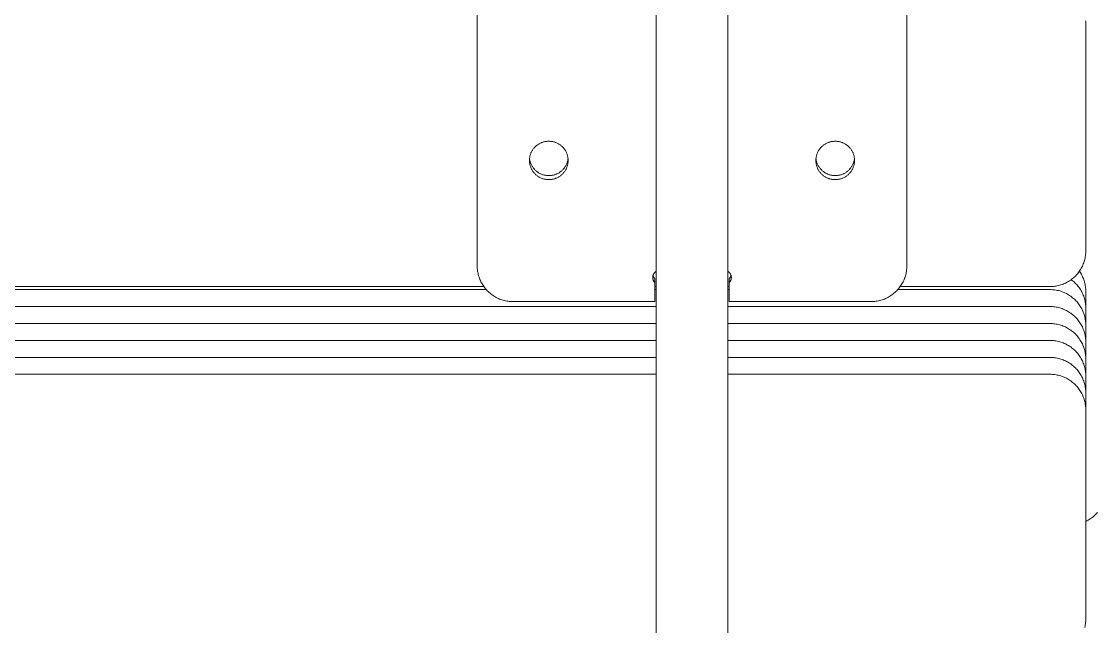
# Model space of a CAD drawing. Header units: inches. Extents: x -6 to 177, y -6 to 113.
# Drawn here: x 59.85 to 65.76, y 83.52 to 86.84 of the extents above; entities that cross this region are included whole.
import ezdxf

# ---------------------------------------------------------------- set-up
doc = ezdxf.new("R2010")
doc.units = ezdxf.units.IN
doc.layers.add('ZANO_R', color=7, linetype='Continuous', lineweight=0)

msp = doc.modelspace()

# ---------------------------------------------------------------- linework, layer by layer
at = {"layer": 'ZANO_R'}
for p, q in [((63.33547, 81.57701), (63.33547, 102.2541)), ((63.72921, 81.57701), (63.72921, 102.2541)), ((64.71356, 102.2541), (64.71356, 85.4987)), ((62.35113, 85.52055), (62.35113, 93.73111)), ((65.69687, 86.84785), (65.69744, 86.84115)), ((65.69744, 86.84115), (65.69779, 86.83444)), ((65.69779, 86.83444), (65.6979, 86.82772)), ((65.6979, 86.67477), (65.6979, 86.82772)), ((65.6979, 85.58296), (65.6979, 86.67477)), ((62.66414, 86.1485), (62.6618, 86.14569)), ((62.66658, 86.15122), (62.66414, 86.1485)), ((62.66911, 86.15386), (62.66658, 86.15122)), ((62.67173, 86.15642), (62.66911, 86.15386)), ((62.67444, 86.15887), (62.67173, 86.15642)), ((62.67723, 86.16124), (62.67444, 86.15887)), ((62.6801, 86.1635), (62.67723, 86.16124)), ((62.68305, 86.16566), (62.6801, 86.1635)), ((62.68607, 86.16772), (62.68305, 86.16566)), ((62.68916, 86.16968), (62.68607, 86.16772)), ((62.69232, 86.17152), (62.68916, 86.16968)), ((62.69554, 86.17325), (62.69232, 86.17152)), ((62.69882, 86.17488), (62.69554, 86.17325)), ((62.70215, 86.17638), (62.69882, 86.17488)), ((62.70554, 86.17777), (62.70215, 86.17638)), ((62.70897, 86.17904), (62.70554, 86.17777)), ((62.71244, 86.18019), (62.70897, 86.17904)), ((62.71595, 86.18122), (62.71244, 86.18019)), ((62.71949, 86.18213), (62.71595, 86.18122)), ((62.72306, 86.18292), (62.71949, 86.18213)), ((62.72666, 86.18358), (62.72306, 86.18292)), ((62.73028, 86.18411), (62.72666, 86.18358)), ((62.73391, 86.18452), (62.73028, 86.18411)), ((62.73756, 86.1848), (62.73391, 86.18452)), ((62.74121, 86.18495), (62.73756, 86.1848)), ((62.74487, 86.18498), (62.74121, 86.18495)), ((62.74852, 86.18495), (62.74487, 86.18498)), ((62.75218, 86.1848), (62.74852, 86.18495)), ((62.75582, 86.18452), (62.75218, 86.1848)), ((62.75946, 86.18411), (62.75582, 86.18452)), ((62.76308, 86.18358), (62.75946, 86.18411)), ((62.76667, 86.18292), (62.76308, 86.18358)), ((62.77024, 86.18213), (62.76667, 86.18292)), ((62.77379, 86.18122), (62.77024, 86.18213)), ((62.7773, 86.18019), (62.77379, 86.18122)), ((62.78077, 86.17904), (62.7773, 86.18019)), ((62.7842, 86.17777), (62.78077, 86.17904)), ((62.78758, 86.17638), (62.7842, 86.17777)), ((62.79091, 86.17488), (62.78758, 86.17638)), ((62.79419, 86.17325), (62.79091, 86.17488)), ((62.79741, 86.17152), (62.79419, 86.17325)), ((62.80057, 86.16968), (62.79741, 86.17152)), ((62.80366, 86.16772), (62.80057, 86.16968)), ((62.80668, 86.16566), (62.80366, 86.16772)), ((62.80963, 86.1635), (62.80668, 86.16566)), ((62.8125, 86.16124), (62.80963, 86.1635)), ((62.81529, 86.15887), (62.8125, 86.16124)), ((62.818, 86.15642), (62.81529, 86.15887)), ((62.82062, 86.15386), (62.818, 86.15642)), ((62.82315, 86.15122), (62.82062, 86.15386)), ((62.82559, 86.1485), (62.82315, 86.15122)), ((62.82793, 86.14569), (62.82559, 86.1485)), ((64.2391, 86.1485), (64.23675, 86.14569)), ((64.24153, 86.15122), (64.2391, 86.1485)), ((64.24406, 86.15386), (64.24153, 86.15122)), ((64.24668, 86.15642), (64.24406, 86.15386)), ((64.24939, 86.15887), (64.24668, 86.15642)), ((64.25218, 86.16124), (64.24939, 86.15887)), ((64.25506, 86.1635), (64.25218, 86.16124)), ((64.258, 86.16566), (64.25506, 86.1635)), ((64.26103, 86.16772), (64.258, 86.16566)), ((64.26412, 86.16968), (64.26103, 86.16772)), ((64.26728, 86.17152), (64.26412, 86.16968)), ((64.2705, 86.17325), (64.26728, 86.17152)), ((64.27377, 86.17488), (64.2705, 86.17325)), ((64.27711, 86.17638), (64.27377, 86.17488)), ((64.28049, 86.17777), (64.27711, 86.17638)), ((64.28392, 86.17904), (64.28049, 86.17777)), ((64.28739, 86.18019), (64.28392, 86.17904)), ((64.2909, 86.18122), (64.28739, 86.18019)), ((64.29444, 86.18213), (64.2909, 86.18122)), ((64.29801, 86.18292), (64.29444, 86.18213)), ((64.30161, 86.18358), (64.29801, 86.18292)), ((64.30523, 86.18411), (64.30161, 86.18358)), ((64.30886, 86.18452), (64.30523, 86.18411)), ((64.31251, 86.1848), (64.30886, 86.18452)), ((64.31616, 86.18495), (64.31251, 86.1848)), ((64.31982, 86.18498), (64.31616, 86.18495)), ((64.32348, 86.18495), (64.31982, 86.18498)), ((64.32713, 86.1848), (64.32348, 86.18495)), ((64.33078, 86.18452), (64.32713, 86.1848)), ((64.33441, 86.18411), (64.33078, 86.18452)), ((64.33803, 86.18358), (64.33441, 86.18411)), ((64.34163, 86.18292), (64.33803, 86.18358)), ((64.3452, 86.18213), (64.34163, 86.18292)), ((64.34874, 86.18122), (64.3452, 86.18213)), ((64.35225, 86.18019), (64.34874, 86.18122)), ((64.35572, 86.17904), (64.35225, 86.18019)), ((64.35915, 86.17777), (64.35572, 86.17904)), ((64.36253, 86.17638), (64.35915, 86.17777)), ((64.36586, 86.17488), (64.36253, 86.17638)), ((64.36914, 86.17325), (64.36586, 86.17488)), ((64.37236, 86.17152), (64.36914, 86.17325)), ((64.37552, 86.16968), (64.37236, 86.17152)), ((64.37861, 86.16772), (64.37552, 86.16968)), ((64.38163, 86.16566), (64.37861, 86.16772)), ((64.38458, 86.1635), (64.38163, 86.16566)), ((64.38746, 86.16124), (64.38458, 86.1635)), ((64.39025, 86.15887), (64.38746, 86.16124)), ((64.39295, 86.15642), (64.39025, 86.15887)), ((64.39558, 86.15386), (64.39295, 86.15642)), ((64.39811, 86.15122), (64.39558, 86.15386)), ((64.40054, 86.1485), (64.39811, 86.15122)), ((64.40288, 86.14569), (64.40054, 86.1485)), ((62.63895, 86.08883), (62.6387, 86.08518)), ((62.63933, 86.09247), (62.63895, 86.08883)), ((62.6396, 86.08696), (62.63913, 86.09063)), ((62.63984, 86.09609), (62.63933, 86.09247)), ((62.64047, 86.09969), (62.63984, 86.09609)), ((62.64123, 86.10327), (62.64047, 86.09969)), ((62.64211, 86.10682), (62.64123, 86.10327)), ((62.64311, 86.11034), (62.64211, 86.10682)), ((62.64424, 86.11382), (62.64311, 86.11034)), ((62.64548, 86.11726), (62.64424, 86.11382)), ((62.64685, 86.12065), (62.64548, 86.11726)), ((62.64833, 86.12399), (62.64685, 86.12065)), ((62.64992, 86.12728), (62.64833, 86.12399)), ((62.65163, 86.13052), (62.64992, 86.12728)), ((62.65345, 86.13369), (62.65163, 86.13052)), ((62.65538, 86.1368), (62.65345, 86.13369)), ((62.65742, 86.13983), (62.65538, 86.1368)), ((62.65956, 86.1428), (62.65742, 86.13983)), ((62.6618, 86.14569), (62.65956, 86.1428)), ((62.83017, 86.1428), (62.82793, 86.14569)), ((62.83231, 86.13983), (62.83017, 86.1428)), ((62.83435, 86.1368), (62.83231, 86.13983)), ((62.83628, 86.13369), (62.83435, 86.1368)), ((62.8381, 86.13052), (62.83628, 86.13369)), ((62.83981, 86.12728), (62.8381, 86.13052)), ((62.84141, 86.12399), (62.83981, 86.12728)), ((62.84289, 86.12065), (62.84141, 86.12399)), ((62.84425, 86.11726), (62.84289, 86.12065)), ((62.84549, 86.11382), (62.84425, 86.11726)), ((62.84662, 86.11034), (62.84549, 86.11382)), ((62.84762, 86.10682), (62.84662, 86.11034)), ((62.8485, 86.10327), (62.84762, 86.10682)), ((62.84926, 86.09969), (62.8485, 86.10327)), ((62.84989, 86.09609), (62.84926, 86.09969)), ((62.8504, 86.09247), (62.84989, 86.09609)), ((62.8506, 86.09063), (62.85013, 86.08696)), ((62.85078, 86.08883), (62.8504, 86.09247)), ((62.85103, 86.08518), (62.85078, 86.08883)), ((64.21391, 86.08883), (64.21365, 86.08518)), ((64.21429, 86.09247), (64.21391, 86.08883)), ((64.21455, 86.08696), (64.21408, 86.09063)), ((64.21479, 86.09609), (64.21429, 86.09247)), ((64.21543, 86.09969), (64.21479, 86.09609)), ((64.21618, 86.10327), (64.21543, 86.09969)), ((64.21706, 86.10682), (64.21618, 86.10327)), ((64.21807, 86.11034), (64.21706, 86.10682)), ((64.21919, 86.11382), (64.21807, 86.11034)), ((64.22044, 86.11726), (64.21919, 86.11382)), ((64.2218, 86.12065), (64.22044, 86.11726)), ((64.22328, 86.12399), (64.2218, 86.12065)), ((64.22488, 86.12728), (64.22328, 86.12399)), ((64.22659, 86.13052), (64.22488, 86.12728)), ((64.22841, 86.13369), (64.22659, 86.13052)), ((64.23034, 86.1368), (64.22841, 86.13369)), ((64.23237, 86.13983), (64.23034, 86.1368)), ((64.23451, 86.1428), (64.23237, 86.13983)), ((64.23675, 86.14569), (64.23451, 86.1428)), ((64.40513, 86.1428), (64.40288, 86.14569)), ((64.40727, 86.13983), (64.40513, 86.1428)), ((64.4093, 86.1368), (64.40727, 86.13983)), ((64.41123, 86.13369), (64.4093, 86.1368)), ((64.41305, 86.13052), (64.41123, 86.13369)), ((64.41476, 86.12728), (64.41305, 86.13052)), ((64.41636, 86.12399), (64.41476, 86.12728)), ((64.41784, 86.12065), (64.41636, 86.12399)), ((64.4192, 86.11726), (64.41784, 86.12065)), ((64.42045, 86.11382), (64.4192, 86.11726)), ((64.42157, 86.11034), (64.42045, 86.11382)), ((64.42258, 86.10682), (64.42157, 86.11034)), ((64.42346, 86.10327), (64.42258, 86.10682)), ((64.42421, 86.09969), (64.42346, 86.10327)), ((64.42484, 86.09609), (64.42421, 86.09969)), ((64.42535, 86.09247), (64.42484, 86.09609)), ((64.42555, 86.09063), (64.42509, 86.08696)), ((64.42573, 86.08883), (64.42535, 86.09247)), ((64.42599, 86.08518), (64.42573, 86.08883)), ((62.6387, 86.08518), (62.63857, 86.08153)), ((62.63857, 86.08153), (62.63857, 86.07787)), ((62.63857, 86.07787), (62.6387, 86.07422)), ((62.6387, 86.07422), (62.63895, 86.07057)), ((62.63895, 86.07057), (62.63933, 86.06693)), ((62.63933, 86.06693), (62.63984, 86.06331)), ((62.64019, 86.08331), (62.6396, 86.08696)), ((62.63984, 86.06331), (62.64047, 86.05971)), ((62.64092, 86.07969), (62.64019, 86.08331)), ((62.64047, 86.05971), (62.64123, 86.05613)), ((62.64177, 86.07609), (62.64092, 86.07969)), ((62.64123, 86.05613), (62.64211, 86.05258)), ((62.64274, 86.07253), (62.64177, 86.07609)), ((62.64211, 86.05258), (62.64311, 86.04906)), ((62.64384, 86.069), (62.64274, 86.07253)), ((62.64311, 86.04906), (62.64424, 86.04558)), ((62.64506, 86.06551), (62.64384, 86.069)), ((62.64424, 86.04558), (62.64548, 86.04215)), ((62.6464, 86.06206), (62.64506, 86.06551)), ((62.64548, 86.04215), (62.64685, 86.03875)), ((62.64786, 86.05867), (62.6464, 86.06206)), ((62.64685, 86.03875), (62.64833, 86.03541)), ((62.64943, 86.05533), (62.64786, 86.05867)), ((62.64833, 86.03541), (62.64992, 86.03212)), ((62.65113, 86.05204), (62.64943, 86.05533)), ((62.64992, 86.03212), (62.65163, 86.02888)), ((62.65293, 86.04882), (62.65113, 86.05204)), ((62.65163, 86.02888), (62.65345, 86.02571)), ((62.65485, 86.04566), (62.65293, 86.04882)), ((62.65688, 86.04257), (62.65485, 86.04566)), ((62.65901, 86.03955), (62.65688, 86.04257)), ((62.66125, 86.03661), (62.65901, 86.03955)), ((62.66359, 86.03375), (62.66125, 86.03661)), ((62.66603, 86.03097), (62.66359, 86.03375)), ((62.66856, 86.02828), (62.66603, 86.03097)), ((62.67118, 86.02567), (62.66856, 86.02828)), ((62.82117, 86.02828), (62.81855, 86.02567)), ((62.82371, 86.03097), (62.82117, 86.02828)), ((62.82614, 86.03375), (62.82371, 86.03097)), ((62.82848, 86.03661), (62.82614, 86.03375)), ((62.83072, 86.03955), (62.82848, 86.03661)), ((62.83285, 86.04257), (62.83072, 86.03955)), ((62.83488, 86.04566), (62.83285, 86.04257)), ((62.8368, 86.04882), (62.83488, 86.04566)), ((62.83628, 86.02571), (62.8381, 86.02888)), ((62.83861, 86.05204), (62.8368, 86.04882)), ((62.8381, 86.02888), (62.83981, 86.03212)), ((62.8403, 86.05533), (62.83861, 86.05204)), ((62.83981, 86.03212), (62.84141, 86.03541)), ((62.84188, 86.05867), (62.8403, 86.05533)), ((62.84141, 86.03541), (62.84289, 86.03875)), ((62.84334, 86.06206), (62.84188, 86.05867)), ((62.84289, 86.03875), (62.84425, 86.04215)), ((62.84468, 86.06551), (62.84334, 86.06206)), ((62.84425, 86.04215), (62.84549, 86.04558)), ((62.8459, 86.069), (62.84468, 86.06551)), ((62.84549, 86.04558), (62.84662, 86.04906)), ((62.84699, 86.07253), (62.8459, 86.069)), ((62.84662, 86.04906), (62.84762, 86.05258)), ((62.84797, 86.07609), (62.84699, 86.07253)), ((62.84762, 86.05258), (62.8485, 86.05613)), ((62.84882, 86.07969), (62.84797, 86.07609)), ((62.8485, 86.05613), (62.84926, 86.05971)), ((62.84954, 86.08331), (62.84882, 86.07969)), ((62.84926, 86.05971), (62.84989, 86.06331)), ((62.85013, 86.08696), (62.84954, 86.08331)), ((62.84989, 86.06331), (62.8504, 86.06693)), ((62.8504, 86.06693), (62.85078, 86.07057)), ((62.85078, 86.07057), (62.85103, 86.07422)), ((62.85116, 86.08153), (62.85103, 86.08518)), ((62.85103, 86.07422), (62.85116, 86.07787)), ((62.85116, 86.07787), (62.85116, 86.08153)), ((64.21365, 86.08518), (64.21353, 86.08153)), ((64.21353, 86.08153), (64.21353, 86.07787)), ((64.21353, 86.07787), (64.21365, 86.07422)), ((64.21365, 86.07422), (64.21391, 86.07057)), ((64.21391, 86.07057), (64.21429, 86.06693)), ((64.21429, 86.06693), (64.21479, 86.06331)), ((64.21515, 86.08331), (64.21455, 86.08696)), ((64.21479, 86.06331), (64.21543, 86.05971)), ((64.21587, 86.07969), (64.21515, 86.08331)), ((64.21543, 86.05971), (64.21618, 86.05613)), ((64.21672, 86.07609), (64.21587, 86.07969)), ((64.21618, 86.05613), (64.21706, 86.05258)), ((64.21769, 86.07253), (64.21672, 86.07609)), ((64.21706, 86.05258), (64.21807, 86.04906)), ((64.21879, 86.069), (64.21769, 86.07253)), ((64.21807, 86.04906), (64.21919, 86.04558)), ((64.22001, 86.06551), (64.21879, 86.069)), ((64.21919, 86.04558), (64.22044, 86.04215)), ((64.22135, 86.06206), (64.22001, 86.06551)), ((64.22044, 86.04215), (64.2218, 86.03875)), ((64.22281, 86.05867), (64.22135, 86.06206)), ((64.2218, 86.03875), (64.22328, 86.03541)), ((64.22439, 86.05533), (64.22281, 86.05867)), ((64.22328, 86.03541), (64.22488, 86.03212)), ((64.22608, 86.05204), (64.22439, 86.05533)), ((64.22488, 86.03212), (64.22659, 86.02888)), ((64.22789, 86.04882), (64.22608, 86.05204)), ((64.22659, 86.02888), (64.22841, 86.02571)), ((64.2298, 86.04566), (64.22789, 86.04882)), ((64.23183, 86.04257), (64.2298, 86.04566)), ((64.23397, 86.03955), (64.23183, 86.04257)), ((64.2362, 86.03661), (64.23397, 86.03955)), ((64.23854, 86.03375), (64.2362, 86.03661)), ((64.24098, 86.03097), (64.23854, 86.03375)), ((64.24351, 86.02828), (64.24098, 86.03097)), ((64.24614, 86.02567), (64.24351, 86.02828)), ((64.39613, 86.02828), (64.3935, 86.02567)), ((64.39866, 86.03097), (64.39613, 86.02828)), ((64.4011, 86.03375), (64.39866, 86.03097)), ((64.40344, 86.03661), (64.4011, 86.03375)), ((64.40567, 86.03955), (64.40344, 86.03661)), ((64.40781, 86.04257), (64.40567, 86.03955)), ((64.40983, 86.04566), (64.40781, 86.04257)), ((64.41175, 86.04882), (64.40983, 86.04566)), ((64.41123, 86.02571), (64.41305, 86.02888)), ((64.41356, 86.05204), (64.41175, 86.04882)), ((64.41305, 86.02888), (64.41476, 86.03212)), ((64.41525, 86.05533), (64.41356, 86.05204)), ((64.41476, 86.03212), (64.41636, 86.03541)), ((64.41683, 86.05867), (64.41525, 86.05533)), ((64.41636, 86.03541), (64.41784, 86.03875)), ((64.41829, 86.06206), (64.41683, 86.05867)), ((64.41784, 86.03875), (64.4192, 86.04215)), ((64.41963, 86.06551), (64.41829, 86.06206)), ((64.4192, 86.04215), (64.42045, 86.04558)), ((64.42085, 86.069), (64.41963, 86.06551)), ((64.42045, 86.04558), (64.42157, 86.04906)), ((64.42195, 86.07253), (64.42085, 86.069)), ((64.42157, 86.04906), (64.42258, 86.05258)), ((64.42292, 86.07609), (64.42195, 86.07253)), ((64.42258, 86.05258), (64.42346, 86.05613)), ((64.42377, 86.07969), (64.42292, 86.07609)), ((64.42346, 86.05613), (64.42421, 86.05971)), ((64.42449, 86.08331), (64.42377, 86.07969)), ((64.42421, 86.05971), (64.42484, 86.06331)), ((64.42509, 86.08696), (64.42449, 86.08331)), ((64.42484, 86.06331), (64.42535, 86.06693)), ((64.42535, 86.06693), (64.42573, 86.07057)), ((64.42573, 86.07057), (64.42599, 86.07422)), ((64.42611, 86.08153), (64.42599, 86.08518)), ((64.42599, 86.07422), (64.42611, 86.07787)), ((64.42611, 86.07787), (64.42611, 86.08153)), ((62.65345, 86.02571), (62.65538, 86.02261)), ((62.65538, 86.02261), (62.65742, 86.01957)), ((62.65742, 86.01957), (62.65956, 86.0166)), ((62.65956, 86.0166), (62.6618, 86.01371)), ((62.6618, 86.01371), (62.66414, 86.0109)), ((62.66414, 86.0109), (62.66658, 86.00818)), ((62.66658, 86.00818), (62.66911, 86.00554)), ((62.66911, 86.00554), (62.67173, 86.00299)), ((62.6739, 86.02317), (62.67118, 86.02567)), ((62.67173, 86.00299), (62.67444, 86.00053)), ((62.6767, 86.02075), (62.6739, 86.02317)), ((62.67444, 86.00053), (62.67723, 85.99817)), ((62.67958, 86.01844), (62.6767, 86.02075)), ((62.67723, 85.99817), (62.6801, 85.9959)), ((62.68254, 86.01623), (62.67958, 86.01844)), ((62.6801, 85.9959), (62.68305, 85.99374)), ((62.68558, 86.01412), (62.68254, 86.01623)), ((62.68305, 85.99374), (62.68607, 85.99168)), ((62.68869, 86.01212), (62.68558, 86.01412)), ((62.68607, 85.99168), (62.68916, 85.98973)), ((62.69186, 86.01023), (62.68869, 86.01212)), ((62.68916, 85.98973), (62.69232, 85.98788)), ((62.6951, 86.00846), (62.69186, 86.01023)), ((62.69232, 85.98788), (62.69554, 85.98615)), ((62.6984, 86.00679), (62.6951, 86.00846)), ((62.69554, 85.98615), (62.69882, 85.98453)), ((62.70176, 86.00524), (62.6984, 86.00679)), ((62.69882, 85.98453), (62.70215, 85.98302)), ((62.70517, 86.00381), (62.70176, 86.00524)), ((62.70215, 85.98302), (62.70554, 85.98163)), ((62.70863, 86.0025), (62.70517, 86.00381)), ((62.70554, 85.98163), (62.70897, 85.98036)), ((62.71212, 86.00132), (62.70863, 86.0025)), ((62.70897, 85.98036), (62.71244, 85.97921)), ((62.71566, 86.00025), (62.71212, 86.00132)), ((62.71244, 85.97921), (62.71595, 85.97818)), ((62.71924, 85.99931), (62.71566, 86.00025)), ((62.71595, 85.97818), (62.71949, 85.97727)), ((62.72284, 85.99849), (62.71924, 85.99931)), ((62.71949, 85.97727), (62.72306, 85.97649)), ((62.72647, 85.9978), (62.72284, 85.99849)), ((62.72306, 85.97649), (62.72666, 85.97583)), ((62.73013, 85.99724), (62.72647, 85.9978)), ((62.72666, 85.97583), (62.73028, 85.97529)), ((62.7338, 85.9968), (62.73013, 85.99724)), ((62.73028, 85.97529), (62.73391, 85.97488)), ((62.73748, 85.9965), (62.7338, 85.9968)), ((62.73391, 85.97488), (62.73756, 85.9746)), ((62.74117, 85.99632), (62.73748, 85.9965)), ((62.73756, 85.9746), (62.74121, 85.97445)), ((62.74487, 85.99627), (62.74117, 85.99632)), ((62.74121, 85.97445), (62.74487, 85.97442)), ((62.74856, 85.99632), (62.74487, 85.99627)), ((62.74487, 85.97442), (62.74852, 85.97445)), ((62.74852, 85.97445), (62.75218, 85.9746)), ((62.75225, 85.9965), (62.74856, 85.99632)), ((62.75218, 85.9746), (62.75582, 85.97488)), ((62.75594, 85.9968), (62.75225, 85.9965)), ((62.75582, 85.97488), (62.75946, 85.97529)), ((62.75961, 85.99724), (62.75594, 85.9968)), ((62.75946, 85.97529), (62.76308, 85.97583)), ((62.76326, 85.9978), (62.75961, 85.99724)), ((62.76308, 85.97583), (62.76667, 85.97649)), ((62.76689, 85.99849), (62.76326, 85.9978)), ((62.76667, 85.97649), (62.77024, 85.97727)), ((62.7705, 85.99931), (62.76689, 85.99849)), ((62.77024, 85.97727), (62.77379, 85.97818)), ((62.77407, 86.00025), (62.7705, 85.99931)), ((62.77379, 85.97818), (62.7773, 85.97921)), ((62.77761, 86.00132), (62.77407, 86.00025)), ((62.7773, 85.97921), (62.78077, 85.98036)), ((62.78111, 86.0025), (62.77761, 86.00132)), ((62.78077, 85.98036), (62.7842, 85.98163)), ((62.78456, 86.00381), (62.78111, 86.0025)), ((62.7842, 85.98163), (62.78758, 85.98302)), ((62.78797, 86.00524), (62.78456, 86.00381)), ((62.78758, 85.98302), (62.79091, 85.98453)), ((62.79133, 86.00679), (62.78797, 86.00524)), ((62.79091, 85.98453), (62.79419, 85.98615)), ((62.79463, 86.00846), (62.79133, 86.00679)), ((62.79419, 85.98615), (62.79741, 85.98788)), ((62.79787, 86.01023), (62.79463, 86.00846)), ((62.79741, 85.98788), (62.80057, 85.98973)), ((62.80104, 86.01212), (62.79787, 86.01023)), ((62.80057, 85.98973), (62.80366, 85.99168)), ((62.80415, 86.01412), (62.80104, 86.01212)), ((62.80366, 85.99168), (62.80668, 85.99374)), ((62.80719, 86.01623), (62.80415, 86.01412)), ((62.80668, 85.99374), (62.80963, 85.9959)), ((62.81015, 86.01844), (62.80719, 86.01623)), ((62.80963, 85.9959), (62.8125, 85.99817)), ((62.81303, 86.02075), (62.81015, 86.01844)), ((62.8125, 85.99817), (62.81529, 86.00053)), ((62.81583, 86.02317), (62.81303, 86.02075)), ((62.81529, 86.00053), (62.818, 86.00299)), ((62.81855, 86.02567), (62.81583, 86.02317)), ((62.818, 86.00299), (62.82062, 86.00554)), ((62.82062, 86.00554), (62.82315, 86.00818)), ((62.82315, 86.00818), (62.82559, 86.0109)), ((62.82559, 86.0109), (62.82793, 86.01371)), ((62.82793, 86.01371), (62.83017, 86.0166)), ((62.83017, 86.0166), (62.83231, 86.01957)), ((62.83231, 86.01957), (62.83435, 86.02261)), ((62.83435, 86.02261), (62.83628, 86.02571)), ((64.22841, 86.02571), (64.23034, 86.02261)), ((64.23034, 86.02261), (64.23237, 86.01957)), ((64.23237, 86.01957), (64.23451, 86.0166)), ((64.23451, 86.0166), (64.23675, 86.01371)), ((64.23675, 86.01371), (64.2391, 86.0109)), ((64.2391, 86.0109), (64.24153, 86.00818)), ((64.24153, 86.00818), (64.24406, 86.00554)), ((64.24406, 86.00554), (64.24668, 86.00299)), ((64.24885, 86.02317), (64.24614, 86.02567)), ((64.24668, 86.00299), (64.24939, 86.00053)), ((64.25165, 86.02075), (64.24885, 86.02317)), ((64.24939, 86.00053), (64.25218, 85.99817)), ((64.25453, 86.01844), (64.25165, 86.02075)), ((64.25218, 85.99817), (64.25506, 85.9959)), ((64.2575, 86.01623), (64.25453, 86.01844)), ((64.25506, 85.9959), (64.258, 85.99374)), ((64.26053, 86.01412), (64.2575, 86.01623)), ((64.258, 85.99374), (64.26103, 85.99168)), ((64.26364, 86.01212), (64.26053, 86.01412)), ((64.26103, 85.99168), (64.26412, 85.98973)), ((64.26682, 86.01023), (64.26364, 86.01212)), ((64.26412, 85.98973), (64.26728, 85.98788)), ((64.27006, 86.00846), (64.26682, 86.01023)), ((64.26728, 85.98788), (64.2705, 85.98615)), ((64.27336, 86.00679), (64.27006, 86.00846)), ((64.2705, 85.98615), (64.27377, 85.98453)), ((64.27671, 86.00524), (64.27336, 86.00679)), ((64.27377, 85.98453), (64.27711, 85.98302)), ((64.28012, 86.00381), (64.27671, 86.00524)), ((64.27711, 85.98302), (64.28049, 85.98163)), ((64.28358, 86.0025), (64.28012, 86.00381)), ((64.28049, 85.98163), (64.28392, 85.98036)), ((64.28708, 86.00132), (64.28358, 86.0025)), ((64.28392, 85.98036), (64.28739, 85.97921)), ((64.29062, 86.00025), (64.28708, 86.00132)), ((64.28739, 85.97921), (64.2909, 85.97818)), ((64.29419, 85.99931), (64.29062, 86.00025)), ((64.2909, 85.97818), (64.29444, 85.97727)), ((64.2978, 85.99849), (64.29419, 85.99931)), ((64.29444, 85.97727), (64.29801, 85.97649)), ((64.30143, 85.9978), (64.2978, 85.99849)), ((64.29801, 85.97649), (64.30161, 85.97583)), ((64.30508, 85.99724), (64.30143, 85.9978)), ((64.30161, 85.97583), (64.30523, 85.97529)), ((64.30875, 85.9968), (64.30508, 85.99724)), ((64.30523, 85.97529), (64.30886, 85.97488)), ((64.31243, 85.9965), (64.30875, 85.9968)), ((64.30886, 85.97488), (64.31251, 85.9746)), ((64.31612, 85.99632), (64.31243, 85.9965)), ((64.31251, 85.9746), (64.31616, 85.97445)), ((64.31982, 85.99627), (64.31612, 85.99632)), ((64.31616, 85.97445), (64.31982, 85.97442)), ((64.32351, 85.99632), (64.31982, 85.99627)), ((64.31982, 85.97442), (64.32348, 85.97445)), ((64.32348, 85.97445), (64.32713, 85.9746)), ((64.32721, 85.9965), (64.32351, 85.99632)), ((64.32713, 85.9746), (64.33078, 85.97488)), ((64.33089, 85.9968), (64.32721, 85.9965)), ((64.33078, 85.97488), (64.33441, 85.97529)), ((64.33456, 85.99724), (64.33089, 85.9968)), ((64.33441, 85.97529), (64.33803, 85.97583)), ((64.33821, 85.9978), (64.33456, 85.99724)), ((64.33803, 85.97583), (64.34163, 85.97649)), ((64.34184, 85.99849), (64.33821, 85.9978)), ((64.34163, 85.97649), (64.3452, 85.97727)), ((64.34545, 85.99931), (64.34184, 85.99849)), ((64.3452, 85.97727), (64.34874, 85.97818)), ((64.34902, 86.00025), (64.34545, 85.99931)), ((64.34874, 85.97818), (64.35225, 85.97921)), ((64.35256, 86.00132), (64.34902, 86.00025)), ((64.35225, 85.97921), (64.35572, 85.98036)), ((64.35606, 86.0025), (64.35256, 86.00132)), ((64.35572, 85.98036), (64.35915, 85.98163)), ((64.35952, 86.00381), (64.35606, 86.0025)), ((64.35915, 85.98163), (64.36253, 85.98302)), ((64.36292, 86.00524), (64.35952, 86.00381)), ((64.36253, 85.98302), (64.36586, 85.98453)), ((64.36628, 86.00679), (64.36292, 86.00524)), ((64.36586, 85.98453), (64.36914, 85.98615)), ((64.36958, 86.00846), (64.36628, 86.00679)), ((64.36914, 85.98615), (64.37236, 85.98788)), ((64.37282, 86.01023), (64.36958, 86.00846)), ((64.37236, 85.98788), (64.37552, 85.98973)), ((64.376, 86.01212), (64.37282, 86.01023)), ((64.37552, 85.98973), (64.37861, 85.99168)), ((64.37911, 86.01412), (64.376, 86.01212)), ((64.37861, 85.99168), (64.38163, 85.99374)), ((64.38214, 86.01623), (64.37911, 86.01412)), ((64.38163, 85.99374), (64.38458, 85.9959)), ((64.3851, 86.01844), (64.38214, 86.01623)), ((64.38458, 85.9959), (64.38746, 85.99817)), ((64.38799, 86.02075), (64.3851, 86.01844)), ((64.38746, 85.99817), (64.39025, 86.00053)), ((64.39079, 86.02317), (64.38799, 86.02075)), ((64.39025, 86.00053), (64.39295, 86.00299)), ((64.3935, 86.02567), (64.39079, 86.02317)), ((64.39295, 86.00299), (64.39558, 86.00554)), ((64.39558, 86.00554), (64.39811, 86.00818)), ((64.39811, 86.00818), (64.40054, 86.0109)), ((64.40054, 86.0109), (64.40288, 86.01371)), ((64.40288, 86.01371), (64.40513, 86.0166)), ((64.40513, 86.0166), (64.40727, 86.01957)), ((64.40727, 86.01957), (64.4093, 86.02261)), ((64.4093, 86.02261), (64.41123, 86.02571)), ((65.69607, 85.55615), (65.69504, 85.54951)), ((65.69687, 85.56283), (65.69607, 85.55615)), ((65.69744, 85.56953), (65.69687, 85.56283)), ((65.69779, 85.57624), (65.69744, 85.56953)), ((65.6979, 85.58296), (65.69779, 85.57624)), ((62.35113, 85.4987), (62.35113, 85.52055)), ((62.35128, 85.49187), (62.35113, 85.4987)), ((64.71356, 85.4987), (64.7134, 85.49187)), ((65.67882, 85.49841), (65.67583, 85.49239)), ((65.6816, 85.50453), (65.67882, 85.49841)), ((65.68418, 85.51074), (65.6816, 85.50453)), ((65.68654, 85.51703), (65.68418, 85.51074)), ((65.68868, 85.52341), (65.68654, 85.51703)), ((65.6906, 85.52985), (65.68868, 85.52341)), ((65.69231, 85.53635), (65.6906, 85.52985)), ((65.69379, 85.54291), (65.69231, 85.53635)), ((65.69504, 85.54951), (65.69379, 85.54291)), ((62.35167, 85.48504), (62.35128, 85.49187)), ((62.3523, 85.47823), (62.35167, 85.48504)), ((62.35317, 85.47145), (62.3523, 85.47823)), ((62.35427, 85.4647), (62.35317, 85.47145)), ((62.35561, 85.45799), (62.35427, 85.4647)), ((62.35718, 85.45134), (62.35561, 85.45799)), ((62.35898, 85.44474), (62.35718, 85.45134)), ((62.36101, 85.43821), (62.35898, 85.44474)), ((62.36327, 85.43176), (62.36101, 85.43821)), ((63.31611, 85.43765), (63.31607, 85.43631)), ((63.31607, 85.43631), (63.31609, 85.43496)), ((63.31619, 85.439), (63.31611, 85.43765)), ((63.31631, 85.44034), (63.31619, 85.439)), ((63.31648, 85.44167), (63.31631, 85.44034)), ((63.3167, 85.443), (63.31648, 85.44167)), ((63.31696, 85.44432), (63.3167, 85.443)), ((63.31727, 85.44563), (63.31696, 85.44432)), ((63.31763, 85.44693), (63.31727, 85.44563)), ((63.31803, 85.44821), (63.31763, 85.44693)), ((63.31803, 85.44572), (63.31764, 85.44696)), ((63.31847, 85.44948), (63.31803, 85.44821)), ((63.31847, 85.44448), (63.31803, 85.44572)), ((63.31896, 85.45074), (63.31847, 85.44948)), ((63.31894, 85.44327), (63.31847, 85.44448)), ((63.31946, 85.44206), (63.31894, 85.44327)), ((63.31949, 85.45197), (63.31896, 85.45074)), ((63.32001, 85.44088), (63.31946, 85.44206)), ((63.32006, 85.45319), (63.31949, 85.45197)), ((63.3206, 85.43972), (63.32001, 85.44088)), ((63.32068, 85.45439), (63.32006, 85.45319)), ((63.32124, 85.43857), (63.3206, 85.43972)), ((63.32134, 85.45556), (63.32068, 85.45439)), ((63.32191, 85.43745), (63.32124, 85.43857)), ((63.32203, 85.45671), (63.32134, 85.45556)), ((63.32262, 85.43635), (63.32191, 85.43745)), ((63.32277, 85.45784), (63.32203, 85.45671)), ((63.32336, 85.43528), (63.32262, 85.43635)), ((63.32354, 85.45894), (63.32277, 85.45784)), ((63.32436, 85.46001), (63.32354, 85.45894)), ((63.32521, 85.46105), (63.32436, 85.46001)), ((63.32609, 85.46207), (63.32521, 85.46105)), ((63.32701, 85.46305), (63.32609, 85.46207)), ((63.32796, 85.464), (63.32701, 85.46305)), ((63.32895, 85.46492), (63.32796, 85.464)), ((63.32997, 85.4658), (63.32895, 85.46492)), ((63.33101, 85.46664), (63.32997, 85.4658)), ((63.33209, 85.46745), (63.33101, 85.46664)), ((63.33319, 85.46822), (63.33209, 85.46745)), ((63.33432, 85.46895), (63.33319, 85.46822)), ((63.33547, 85.46965), (63.33432, 85.46895)), ((63.73037, 85.46895), (63.72921, 85.46965)), ((63.73149, 85.46822), (63.73037, 85.46895)), ((63.7326, 85.46745), (63.73149, 85.46822)), ((63.73367, 85.46664), (63.7326, 85.46745)), ((63.73472, 85.4658), (63.73367, 85.46664)), ((63.73574, 85.46492), (63.73472, 85.4658)), ((63.73672, 85.464), (63.73574, 85.46492)), ((63.73767, 85.46305), (63.73672, 85.464)), ((63.73859, 85.46207), (63.73767, 85.46305)), ((63.73948, 85.46105), (63.73859, 85.46207)), ((63.74033, 85.46001), (63.73948, 85.46105)), ((63.74114, 85.45894), (63.74033, 85.46001)), ((63.74192, 85.45784), (63.74114, 85.45894)), ((63.74133, 85.43528), (63.74207, 85.43635)), ((63.74265, 85.45671), (63.74192, 85.45784)), ((63.74207, 85.43635), (63.74278, 85.43745)), ((63.74335, 85.45556), (63.74265, 85.45671)), ((63.74278, 85.43745), (63.74345, 85.43857)), ((63.74401, 85.45439), (63.74335, 85.45556)), ((63.74345, 85.43857), (63.74408, 85.43972)), ((63.74462, 85.45319), (63.74401, 85.45439)), ((63.74408, 85.43972), (63.74468, 85.44088)), ((63.74519, 85.45197), (63.74462, 85.45319)), ((63.74468, 85.44088), (63.74523, 85.44206)), ((63.74573, 85.45074), (63.74519, 85.45197)), ((63.74523, 85.44206), (63.74574, 85.44327)), ((63.74621, 85.44948), (63.74573, 85.45074)), ((63.74574, 85.44327), (63.74622, 85.44448)), ((63.74666, 85.44821), (63.74621, 85.44948)), ((63.74622, 85.44448), (63.74665, 85.44572)), ((63.74665, 85.44572), (63.74704, 85.44696)), ((63.74706, 85.44693), (63.74666, 85.44821)), ((63.74741, 85.44563), (63.74706, 85.44693)), ((63.74772, 85.44432), (63.74741, 85.44563)), ((63.74799, 85.443), (63.74772, 85.44432)), ((63.7482, 85.44167), (63.74799, 85.443)), ((63.74837, 85.44034), (63.7482, 85.44167)), ((63.7485, 85.439), (63.74837, 85.44034)), ((63.74858, 85.43765), (63.7485, 85.439)), ((63.74861, 85.43631), (63.74858, 85.43765)), ((63.7486, 85.43496), (63.74861, 85.43631)), ((64.70367, 85.43821), (64.70142, 85.43176)), ((64.7057, 85.44474), (64.70367, 85.43821)), ((64.70751, 85.45134), (64.7057, 85.44474)), ((64.70908, 85.45799), (64.70751, 85.45134)), ((64.71041, 85.4647), (64.70908, 85.45799)), ((64.71152, 85.47145), (64.71041, 85.4647)), ((64.71238, 85.47823), (64.71152, 85.47145)), ((64.71301, 85.48504), (64.71238, 85.47823)), ((64.7134, 85.49187), (64.71301, 85.48504)), ((65.63541, 85.43908), (65.63042, 85.43458)), ((65.64024, 85.44375), (65.63541, 85.43908)), ((65.64491, 85.44859), (65.64024, 85.44375)), ((65.64942, 85.45358), (65.64491, 85.44859)), ((65.65375, 85.45872), (65.64942, 85.45358)), ((65.6579, 85.46401), (65.65375, 85.45872)), ((65.66187, 85.46943), (65.6579, 85.46401)), ((65.66565, 85.47499), (65.66187, 85.46943)), ((65.6628, 85.47076), (65.66649, 85.46525)), ((65.66924, 85.48067), (65.66565, 85.47499)), ((65.66649, 85.46525), (65.66999, 85.45962)), ((65.67264, 85.48647), (65.66924, 85.48067)), ((65.66999, 85.45962), (65.6733, 85.45387)), ((65.67583, 85.49239), (65.67264, 85.48647)), ((65.6733, 85.45387), (65.67641, 85.44801)), ((65.67641, 85.44801), (65.67932, 85.44205)), ((65.67932, 85.44205), (65.68203, 85.436)), ((62.38729, 85.38609), (53.92871, 85.38609)), ((62.36575, 85.42538), (62.36327, 85.43176)), ((62.36845, 85.4191), (62.36575, 85.42538)), ((62.37137, 85.41292), (62.36845, 85.4191)), ((62.37451, 85.40684), (62.37137, 85.41292)), ((62.37785, 85.40087), (62.37451, 85.40684)), ((62.3814, 85.39503), (62.37785, 85.40087)), ((62.38516, 85.38931), (62.3814, 85.39503)), ((62.38911, 85.38373), (62.38516, 85.38931)), ((62.39325, 85.37829), (62.38911, 85.38373)), ((62.39758, 85.373), (62.39325, 85.37829)), ((63.31609, 85.43496), (63.31615, 85.43362)), ((63.31615, 85.43362), (63.31626, 85.43228)), ((63.31626, 85.43228), (63.31641, 85.43094)), ((63.31641, 85.43094), (63.31661, 85.42961)), ((63.31661, 85.42961), (63.31686, 85.42829)), ((63.31686, 85.42829), (63.31715, 85.42698)), ((63.31715, 85.42698), (63.31749, 85.42567)), ((63.31749, 85.42567), (63.31787, 85.42438)), ((63.31787, 85.42438), (63.3183, 85.42311)), ((63.3183, 85.42311), (63.31877, 85.42185)), ((63.31877, 85.42185), (63.31928, 85.4206)), ((63.31928, 85.4206), (63.31984, 85.41938)), ((63.31984, 85.41938), (63.32044, 85.41817)), ((63.32044, 85.41817), (63.32108, 85.41699)), ((63.32108, 85.41699), (63.32176, 85.41583)), ((63.32176, 85.41583), (63.32249, 85.4147)), ((63.32249, 85.4147), (63.32325, 85.41359)), ((63.32325, 85.41359), (63.32404, 85.4125)), ((63.32414, 85.43423), (63.32336, 85.43528)), ((63.32404, 85.4125), (63.32488, 85.41145)), ((63.32496, 85.43321), (63.32414, 85.43423)), ((63.32488, 85.41145), (63.32575, 85.41042)), ((63.3258, 85.43222), (63.32496, 85.43321)), ((63.32575, 85.41042), (63.32666, 85.40943)), ((63.32669, 85.43125), (63.3258, 85.43222)), ((63.32666, 85.40943), (63.3276, 85.40847)), ((63.3276, 85.43032), (63.32669, 85.43125)), ((63.3276, 85.40847), (63.3276, 85.43032)), ((63.3276, 85.40847), (63.3276, 85.30374)), ((63.33547, 85.38609), (63.3276, 85.38609)), ((63.73709, 85.38609), (63.72921, 85.38609)), ((63.73709, 85.43032), (63.738, 85.43125)), ((63.73709, 85.40847), (63.73709, 85.43032)), ((63.73709, 85.40847), (63.73803, 85.40943)), ((63.73709, 85.30374), (63.73709, 85.40847)), ((63.738, 85.43125), (63.73888, 85.43222)), ((63.73803, 85.40943), (63.73893, 85.41042)), ((63.73888, 85.43222), (63.73973, 85.43321)), ((63.73893, 85.41042), (63.73981, 85.41145)), ((63.73973, 85.43321), (63.74055, 85.43423)), ((63.73981, 85.41145), (63.74064, 85.4125)), ((63.74055, 85.43423), (63.74133, 85.43528)), ((63.74064, 85.4125), (63.74144, 85.41359)), ((63.74144, 85.41359), (63.7422, 85.4147)), ((63.7422, 85.4147), (63.74292, 85.41583)), ((63.74292, 85.41583), (63.7436, 85.41699)), ((63.7436, 85.41699), (63.74424, 85.41817)), ((63.74424, 85.41817), (63.74484, 85.41938)), ((63.74484, 85.41938), (63.7454, 85.4206)), ((63.7454, 85.4206), (63.74592, 85.42185)), ((63.74592, 85.42185), (63.74639, 85.42311)), ((63.74639, 85.42311), (63.74681, 85.42438)), ((63.74681, 85.42438), (63.7472, 85.42567)), ((63.7472, 85.42567), (63.74753, 85.42698)), ((63.74753, 85.42698), (63.74783, 85.42829)), ((63.74783, 85.42829), (63.74807, 85.42961)), ((63.74807, 85.42961), (63.74827, 85.43094)), ((63.74827, 85.43094), (63.74843, 85.43228)), ((63.74843, 85.43228), (63.74854, 85.43362)), ((63.74854, 85.43362), (63.7486, 85.43496)), ((64.67144, 85.37829), (64.66711, 85.373)), ((64.67558, 85.38373), (64.67144, 85.37829)), ((64.67953, 85.38931), (64.67558, 85.38373)), ((65.50103, 85.38609), (64.6774, 85.38609)), ((64.68328, 85.39503), (64.67953, 85.38931)), ((64.68683, 85.40087), (64.68328, 85.39503)), ((64.69018, 85.40684), (64.68683, 85.40087)), ((64.69331, 85.41292), (64.69018, 85.40684)), ((64.69623, 85.4191), (64.69331, 85.41292)), ((64.69893, 85.42538), (64.69623, 85.4191)), ((64.70142, 85.43176), (64.69893, 85.42538)), ((65.50776, 85.38621), (65.50103, 85.38609)), ((65.51447, 85.38655), (65.50776, 85.38621)), ((65.52117, 85.38712), (65.51447, 85.38655)), ((65.52784, 85.38793), (65.52117, 85.38712)), ((65.53448, 85.38895), (65.52784, 85.38793)), ((65.54109, 85.39021), (65.53448, 85.38895)), ((65.54765, 85.39169), (65.54109, 85.39021)), ((65.55415, 85.39339), (65.54765, 85.39169)), ((65.56059, 85.39532), (65.55415, 85.39339)), ((65.56696, 85.39746), (65.56059, 85.39532)), ((65.57326, 85.39982), (65.56696, 85.39746)), ((65.57947, 85.40239), (65.57326, 85.39982)), ((65.58559, 85.40517), (65.57947, 85.40239)), ((65.59161, 85.40816), (65.58559, 85.40517)), ((65.59752, 85.41136), (65.59161, 85.40816)), ((65.60332, 85.41475), (65.59752, 85.41136)), ((65.60901, 85.41834), (65.60332, 85.41475)), ((65.61456, 85.42213), (65.60901, 85.41834)), ((65.61999, 85.4261), (65.61456, 85.42213)), ((65.61746, 85.42421), (65.6229, 85.42007)), ((65.62528, 85.43025), (65.61999, 85.4261)), ((65.6229, 85.42007), (65.6282, 85.41574)), ((65.63042, 85.43458), (65.62528, 85.43025)), ((65.6282, 85.41574), (65.63334, 85.41123)), ((65.63334, 85.41123), (65.63833, 85.40655)), ((65.63833, 85.40655), (65.64314, 85.4017)), ((65.64314, 85.4017), (65.64779, 85.39668)), ((65.64779, 85.39668), (65.65226, 85.3915)), ((65.65226, 85.3915), (65.65655, 85.38617)), ((65.65655, 85.38617), (65.66065, 85.3807)), ((65.66065, 85.3807), (65.66455, 85.37508)), ((65.68203, 85.436), (65.68454, 85.42986)), ((65.68454, 85.42986), (65.68684, 85.42364)), ((65.68684, 85.42364), (65.68892, 85.41734)), ((65.68892, 85.41734), (65.6908, 85.41098)), ((65.6908, 85.41098), (65.69245, 85.40456)), ((65.69245, 85.40456), (65.69389, 85.39809)), ((65.69389, 85.39809), (65.69512, 85.39157)), ((65.69512, 85.39157), (65.69612, 85.38501)), ((65.69612, 85.38501), (65.6969, 85.37843)), ((65.6969, 85.37843), (65.69746, 85.37182)), ((53.92871, 85.36921), (62.40082, 85.36921)), ((62.40209, 85.36786), (62.39758, 85.373)), ((62.40678, 85.36288), (62.40209, 85.36786)), ((62.41164, 85.35807), (62.40678, 85.36288)), ((62.41666, 85.35343), (62.41164, 85.35807)), ((62.42184, 85.34897), (62.41666, 85.35343)), ((62.42718, 85.34469), (62.42184, 85.34897)), ((62.43266, 85.3406), (62.42718, 85.34469)), ((62.43828, 85.3367), (62.43266, 85.3406)), ((62.44403, 85.33301), (62.43828, 85.3367)), ((62.44991, 85.32951), (62.44403, 85.33301)), ((62.45591, 85.32623), (62.44991, 85.32951)), ((62.46202, 85.32315), (62.45591, 85.32623)), ((62.46823, 85.32029), (62.46202, 85.32315)), ((62.47454, 85.31765), (62.46823, 85.32029)), ((63.3276, 85.36921), (63.33547, 85.36921)), ((63.72921, 85.36921), (63.73709, 85.36921)), ((64.59646, 85.32029), (64.59015, 85.31765)), ((64.60267, 85.32315), (64.59646, 85.32029)), ((64.60878, 85.32623), (64.60267, 85.32315)), ((64.61477, 85.32951), (64.60878, 85.32623)), ((64.62065, 85.33301), (64.61477, 85.32951)), ((64.62641, 85.3367), (64.62065, 85.33301)), ((64.63203, 85.3406), (64.62641, 85.3367)), ((64.63751, 85.34469), (64.63203, 85.3406)), ((64.64284, 85.34897), (64.63751, 85.34469)), ((64.64803, 85.35343), (64.64284, 85.34897)), ((64.65305, 85.35807), (64.64803, 85.35343)), ((64.65791, 85.36288), (64.65305, 85.35807)), ((64.6626, 85.36786), (64.65791, 85.36288)), ((64.66711, 85.373), (64.6626, 85.36786)), ((64.66386, 85.36921), (65.50103, 85.36921)), ((65.50103, 85.36921), (65.50776, 85.3691)), ((65.50776, 85.3691), (65.51447, 85.36876)), ((65.51447, 85.36876), (65.52117, 85.36818)), ((65.52117, 85.36818), (65.52784, 85.36738)), ((65.52784, 85.36738), (65.53448, 85.36635)), ((65.53448, 85.36635), (65.54109, 85.3651)), ((65.54109, 85.3651), (65.54765, 85.36362)), ((65.54765, 85.36362), (65.55415, 85.36191)), ((65.55415, 85.36191), (65.56059, 85.35999)), ((65.56059, 85.35999), (65.56696, 85.35785)), ((65.56696, 85.35785), (65.57326, 85.35549)), ((65.57326, 85.35549), (65.57947, 85.35292)), ((65.57947, 85.35292), (65.58559, 85.35013)), ((65.58559, 85.35013), (65.59161, 85.34714)), ((65.59161, 85.34714), (65.59752, 85.34395)), ((65.59752, 85.34395), (65.60332, 85.34055)), ((65.60332, 85.34055), (65.60901, 85.33696)), ((65.60901, 85.33696), (65.61456, 85.33318)), ((65.61456, 85.33318), (65.61999, 85.32921)), ((65.61999, 85.32921), (65.62528, 85.32506)), ((65.62528, 85.32506), (65.63042, 85.32073)), ((65.63042, 85.32073), (65.63541, 85.31622)), ((65.66455, 85.37508), (65.66826, 85.36934)), ((65.66826, 85.36934), (65.67177, 85.36347)), ((65.67177, 85.36347), (65.67507, 85.35748)), ((65.67507, 85.35748), (65.67816, 85.35138)), ((65.67816, 85.35138), (65.68104, 85.34517)), ((65.68104, 85.34517), (65.6837, 85.33887)), ((65.6837, 85.33887), (65.68614, 85.33248)), ((65.68614, 85.33248), (65.68836, 85.32601)), ((65.68836, 85.32601), (65.69035, 85.31947)), ((65.69035, 85.31947), (65.69211, 85.31286)), ((65.69746, 85.37182), (65.69779, 85.36519)), ((65.69779, 85.36519), (65.6979, 85.35856)), ((65.6979, 85.31201), (65.6979, 85.35856)), ((53.92871, 85.27611), (63.33547, 85.27611)), ((62.48093, 85.31523), (62.47454, 85.31765)), ((62.48741, 85.31304), (62.48093, 85.31523)), ((62.49396, 85.31107), (62.48741, 85.31304)), ((62.50057, 85.30933), (62.49396, 85.31107)), ((62.50724, 85.30782), (62.50057, 85.30933)), ((62.51396, 85.30655), (62.50724, 85.30782)), ((62.52072, 85.30551), (62.51396, 85.30655)), ((62.52751, 85.30471), (62.52072, 85.30551)), ((62.53433, 85.30415), (62.52751, 85.30471)), ((62.54116, 85.30383), (62.53433, 85.30415)), ((62.548, 85.30374), (62.54116, 85.30383)), ((63.3276, 85.30374), (62.548, 85.30374)), ((63.72921, 85.27611), (65.50103, 85.27611)), ((64.51669, 85.30374), (63.73709, 85.30374)), ((64.52353, 85.30383), (64.51669, 85.30374)), ((64.53036, 85.30415), (64.52353, 85.30383)), ((64.53717, 85.30471), (64.53036, 85.30415)), ((64.54396, 85.30551), (64.53717, 85.30471)), ((64.55072, 85.30655), (64.54396, 85.30551)), ((64.55744, 85.30782), (64.55072, 85.30655)), ((64.56411, 85.30933), (64.55744, 85.30782)), ((64.57073, 85.31107), (64.56411, 85.30933)), ((64.57728, 85.31304), (64.57073, 85.31107)), ((64.58375, 85.31523), (64.57728, 85.31304)), ((64.59015, 85.31765), (64.58375, 85.31523)), ((65.50103, 85.27611), (65.50776, 85.27599)), ((65.50776, 85.27599), (65.51447, 85.27565)), ((65.51447, 85.27565), (65.52117, 85.27507)), ((65.52117, 85.27507), (65.52784, 85.27427)), ((65.52784, 85.27427), (65.53448, 85.27324)), ((65.53448, 85.27324), (65.54109, 85.27199)), ((65.54109, 85.27199), (65.54765, 85.27051)), ((65.54765, 85.27051), (65.55415, 85.26881)), ((65.55415, 85.26881), (65.56059, 85.26688)), ((65.56059, 85.26688), (65.56696, 85.26474)), ((65.56696, 85.26474), (65.57326, 85.26238)), ((65.57326, 85.26238), (65.57947, 85.25981)), ((65.57947, 85.25981), (65.58559, 85.25702)), ((65.63541, 85.31622), (65.64024, 85.31155)), ((65.64024, 85.31155), (65.64491, 85.30672)), ((65.64491, 85.30672), (65.64942, 85.30173)), ((65.64942, 85.30173), (65.65375, 85.29659)), ((65.65375, 85.29659), (65.6579, 85.2913)), ((65.6579, 85.2913), (65.66187, 85.28588)), ((65.66187, 85.28588), (65.66565, 85.28032)), ((65.66565, 85.28032), (65.66924, 85.27464)), ((65.66924, 85.27464), (65.67264, 85.26883)), ((65.67264, 85.26883), (65.67583, 85.26292)), ((65.67583, 85.26292), (65.67882, 85.2569)), ((65.69211, 85.31286), (65.69364, 85.3062)), ((65.69364, 85.3062), (65.69494, 85.29948)), ((65.69494, 85.29948), (65.69601, 85.29272)), ((65.69601, 85.29272), (65.69683, 85.28594)), ((65.69683, 85.28594), (65.69743, 85.27912)), ((65.69743, 85.27912), (65.69778, 85.27229)), ((65.69778, 85.27229), (65.6979, 85.26545)), ((65.6979, 85.27011), (65.6979, 85.31201)), ((65.6979, 85.2189), (65.6979, 85.26545)), ((65.58559, 85.25702), (65.59161, 85.25403)), ((65.59161, 85.25403), (65.59752, 85.25084)), ((65.59752, 85.25084), (65.60332, 85.24745)), ((65.60332, 85.24745), (65.60901, 85.24386)), ((65.60901, 85.24386), (65.61456, 85.24007)), ((65.61456, 85.24007), (65.61999, 85.2361)), ((65.61999, 85.2361), (65.62528, 85.23195)), ((65.62528, 85.23195), (65.63042, 85.22762)), ((65.63042, 85.22762), (65.63541, 85.22312)), ((65.63541, 85.22312), (65.64024, 85.21844)), ((65.64024, 85.21844), (65.64491, 85.21361)), ((65.64491, 85.21361), (65.64942, 85.20862)), ((65.64942, 85.20862), (65.65375, 85.20348)), ((65.65375, 85.20348), (65.6579, 85.19819)), ((65.67882, 85.2569), (65.6816, 85.25078)), ((65.6816, 85.25078), (65.68418, 85.24457)), ((65.68418, 85.24457), (65.68654, 85.23827)), ((65.68654, 85.23827), (65.68868, 85.2319)), ((65.68868, 85.2319), (65.6906, 85.22546)), ((65.6906, 85.22546), (65.69231, 85.21896)), ((65.69231, 85.21896), (65.69379, 85.2124)), ((65.69379, 85.2124), (65.69504, 85.2058)), ((65.69504, 85.2058), (65.69607, 85.19915)), ((65.6979, 85.177), (65.6979, 85.2189)), ((53.92871, 85.183), (63.33547, 85.183)), ((63.72921, 85.183), (65.50103, 85.183)), ((65.50103, 85.183), (65.50776, 85.18288)), ((65.50776, 85.18288), (65.51447, 85.18254)), ((65.51447, 85.18254), (65.52117, 85.18196)), ((65.52117, 85.18196), (65.52784, 85.18116)), ((65.52784, 85.18116), (65.53448, 85.18013)), ((65.53448, 85.18013), (65.54109, 85.17888)), ((65.54109, 85.17888), (65.54765, 85.1774)), ((65.54765, 85.1774), (65.55415, 85.1757)), ((65.55415, 85.1757), (65.56059, 85.17377)), ((65.56059, 85.17377), (65.56696, 85.17163)), ((65.56696, 85.17163), (65.57326, 85.16927)), ((65.57326, 85.16927), (65.57947, 85.1667)), ((65.57947, 85.1667), (65.58559, 85.16392)), ((65.58559, 85.16392), (65.59161, 85.16093)), ((65.59161, 85.16093), (65.59752, 85.15773)), ((65.59752, 85.15773), (65.60332, 85.15434)), ((65.60332, 85.15434), (65.60901, 85.15075)), ((65.60901, 85.15075), (65.61456, 85.14696)), ((65.61456, 85.14696), (65.61999, 85.14299)), ((65.61999, 85.14299), (65.62528, 85.13884)), ((65.6579, 85.19819), (65.66187, 85.19277)), ((65.66187, 85.19277), (65.66565, 85.18721)), ((65.66565, 85.18721), (65.66924, 85.18153)), ((65.66924, 85.18153), (65.67264, 85.17572)), ((65.67264, 85.17572), (65.67583, 85.16981)), ((65.67583, 85.16981), (65.67882, 85.16379)), ((65.67882, 85.16379), (65.6816, 85.15767)), ((65.6816, 85.15767), (65.68418, 85.15146)), ((65.68418, 85.15146), (65.68654, 85.14516)), ((65.68654, 85.14516), (65.68868, 85.13879)), ((65.69607, 85.19915), (65.69687, 85.19248)), ((65.69687, 85.19248), (65.69744, 85.18578)), ((65.69744, 85.18578), (65.69779, 85.17907)), ((65.69779, 85.17907), (65.6979, 85.17235)), ((65.6979, 85.12579), (65.6979, 85.17235)), ((53.92871, 85.08989), (63.33547, 85.08989)), ((63.72921, 85.08989), (65.50103, 85.08989)), ((65.50103, 85.08989), (65.50776, 85.08977)), ((65.50776, 85.08977), (65.51447, 85.08943)), ((65.51447, 85.08943), (65.52117, 85.08886)), ((65.52117, 85.08886), (65.52784, 85.08805)), ((65.52784, 85.08805), (65.53448, 85.08703)), ((65.53448, 85.08703), (65.54109, 85.08577)), ((65.54109, 85.08577), (65.54765, 85.08429)), ((65.54765, 85.08429), (65.55415, 85.08259)), ((65.55415, 85.08259), (65.56059, 85.08066)), ((65.62528, 85.13884), (65.63042, 85.13451)), ((65.63042, 85.13451), (65.63541, 85.13001)), ((65.63541, 85.13001), (65.64024, 85.12534)), ((65.64024, 85.12534), (65.64491, 85.1205)), ((65.64491, 85.1205), (65.64942, 85.11551)), ((65.64942, 85.11551), (65.65375, 85.11037)), ((65.65375, 85.11037), (65.6579, 85.10508)), ((65.6579, 85.10508), (65.66187, 85.09966)), ((65.66187, 85.09966), (65.66565, 85.0941)), ((65.66565, 85.0941), (65.66924, 85.08842)), ((65.66924, 85.08842), (65.67264, 85.08262)), ((65.67264, 85.08262), (65.67583, 85.0767)), ((65.68868, 85.13879), (65.6906, 85.13235)), ((65.6906, 85.13235), (65.69231, 85.12585)), ((65.69231, 85.12585), (65.69379, 85.11929)), ((65.69379, 85.11929), (65.69504, 85.11269)), ((65.69504, 85.11269), (65.69607, 85.10604)), ((65.69607, 85.10604), (65.69687, 85.09937)), ((65.69687, 85.09937), (65.69744, 85.09267)), ((65.69744, 85.09267), (65.69779, 85.08596)), ((65.69779, 85.08596), (65.6979, 85.07924)), ((65.6979, 85.08389), (65.6979, 85.12579)), ((65.56059, 85.08066), (65.56696, 85.07852)), ((65.56696, 85.07852), (65.57326, 85.07616)), ((65.57326, 85.07616), (65.57947, 85.07359)), ((65.57947, 85.07359), (65.58559, 85.07081)), ((65.58559, 85.07081), (65.59161, 85.06782)), ((65.59161, 85.06782), (65.59752, 85.06462)), ((65.59752, 85.06462), (65.60332, 85.06123)), ((65.60332, 85.06123), (65.60901, 85.05764)), ((65.60901, 85.05764), (65.61456, 85.05386)), ((65.61456, 85.05386), (65.61999, 85.04989)), ((65.61999, 85.04989), (65.62528, 85.04573)), ((65.62528, 85.04573), (65.63042, 85.0414)), ((65.63042, 85.0414), (65.63541, 85.0369)), ((65.63541, 85.0369), (65.64024, 85.03223)), ((65.64024, 85.03223), (65.64491, 85.02739)), ((65.64491, 85.02739), (65.64942, 85.0224)), ((65.64942, 85.0224), (65.65375, 85.01726)), ((65.67583, 85.0767), (65.67882, 85.07068)), ((65.67882, 85.07068), (65.6816, 85.06456)), ((65.6816, 85.06456), (65.68418, 85.05835)), ((65.68418, 85.05835), (65.68654, 85.05206)), ((65.68654, 85.05206), (65.68868, 85.04568)), ((65.68868, 85.04568), (65.6906, 85.03924)), ((65.6906, 85.03924), (65.69231, 85.03274)), ((65.69231, 85.03274), (65.69379, 85.02618)), ((65.69379, 85.02618), (65.69504, 85.01958)), ((65.6979, 85.03268), (65.6979, 85.07924)), ((65.6979, 84.99078), (65.6979, 85.03268)), ((53.92871, 84.99678), (63.33547, 84.99678)), ((63.72921, 84.99678), (65.50103, 84.99678)), ((65.50103, 84.99678), (65.50776, 84.99666)), ((65.50776, 84.99666), (65.51447, 84.99632)), ((65.51447, 84.99632), (65.52117, 84.99575)), ((65.52117, 84.99575), (65.52784, 84.99495)), ((65.52784, 84.99495), (65.53448, 84.99392)), ((65.53448, 84.99392), (65.54109, 84.99266)), ((65.54109, 84.99266), (65.54765, 84.99118)), ((65.54765, 84.99118), (65.55415, 84.98948)), ((65.55415, 84.98948), (65.56059, 84.98756)), ((65.56059, 84.98756), (65.56696, 84.98541)), ((65.56696, 84.98541), (65.57326, 84.98305)), ((65.57326, 84.98305), (65.57947, 84.98048)), ((65.57947, 84.98048), (65.58559, 84.9777)), ((65.58559, 84.9777), (65.59161, 84.97471)), ((65.59161, 84.97471), (65.59752, 84.97151)), ((65.59752, 84.97151), (65.60332, 84.96812)), ((65.60332, 84.96812), (65.60901, 84.96453)), ((65.60901, 84.96453), (65.61456, 84.96075)), ((65.65375, 85.01726), (65.6579, 85.01197)), ((65.6579, 85.01197), (65.66187, 85.00655)), ((65.66187, 85.00655), (65.66565, 85.00099)), ((65.66565, 85.00099), (65.66924, 84.99531)), ((65.66924, 84.99531), (65.67264, 84.98951)), ((65.67264, 84.98951), (65.67583, 84.98359)), ((65.67583, 84.98359), (65.67882, 84.97757)), ((65.67882, 84.97757), (65.6816, 84.97145)), ((65.6816, 84.97145), (65.68418, 84.96524)), ((65.68418, 84.96524), (65.68654, 84.95895)), ((65.69504, 85.01958), (65.69607, 85.01293)), ((65.69607, 85.01293), (65.69687, 85.00626)), ((65.69687, 85.00626), (65.69744, 84.99956)), ((65.69744, 84.99956), (65.69779, 84.99285)), ((65.69779, 84.99285), (65.6979, 84.98613)), ((65.6979, 84.93957), (65.6979, 84.98613)), ((65.61456, 84.96075), (65.61999, 84.95678)), ((65.61999, 84.95678), (65.62528, 84.95262)), ((65.62528, 84.95262), (65.63042, 84.94829)), ((65.63042, 84.94829), (65.63541, 84.94379)), ((65.63541, 84.94379), (65.64024, 84.93912)), ((65.64024, 84.93912), (65.64491, 84.93428)), ((65.64491, 84.93428), (65.64942, 84.92929)), ((65.64942, 84.92929), (65.65375, 84.92415)), ((65.65375, 84.92415), (65.6579, 84.91887)), ((65.6579, 84.91887), (65.66187, 84.91344)), ((65.66187, 84.91344), (65.66565, 84.90788)), ((65.66565, 84.90788), (65.66924, 84.9022)), ((65.68654, 84.95895), (65.68868, 84.95257)), ((65.68868, 84.95257), (65.6906, 84.94613)), ((65.6906, 84.94613), (65.69231, 84.93963)), ((65.69231, 84.93963), (65.69379, 84.93307)), ((65.69379, 84.93307), (65.69504, 84.92647)), ((65.69504, 84.92647), (65.69607, 84.91983)), ((65.69607, 84.91983), (65.69687, 84.91315)), ((65.69687, 84.91315), (65.69744, 84.90645)), ((65.69744, 84.90645), (65.69779, 84.89974)), ((65.6979, 84.89767), (65.6979, 84.93957)), ((53.92871, 84.90367), (63.33547, 84.90367)), ((63.72921, 84.90367), (65.50103, 84.90367)), ((65.50103, 84.90367), (65.50776, 84.90356)), ((65.50776, 84.90356), (65.51447, 84.90321)), ((65.51447, 84.90321), (65.52117, 84.90264)), ((65.52117, 84.90264), (65.52784, 84.90184)), ((65.52784, 84.90184), (65.53448, 84.90081)), ((65.53448, 84.90081), (65.54109, 84.89955)), ((65.54109, 84.89955), (65.54765, 84.89807)), ((65.54765, 84.89807), (65.55415, 84.89637)), ((65.55415, 84.89637), (65.56059, 84.89445)), ((65.56059, 84.89445), (65.56696, 84.8923)), ((65.56696, 84.8923), (65.57326, 84.88994)), ((65.57326, 84.88994), (65.57947, 84.88737)), ((65.57947, 84.88737), (65.58559, 84.88459)), ((65.58559, 84.88459), (65.59161, 84.8816)), ((65.59161, 84.8816), (65.59752, 84.8784)), ((65.59752, 84.8784), (65.60332, 84.87501)), ((65.60332, 84.87501), (65.60901, 84.87142)), ((65.60901, 84.87142), (65.61456, 84.86764)), ((65.61456, 84.86764), (65.61999, 84.86367)), ((65.61999, 84.86367), (65.62528, 84.85952)), ((65.62528, 84.85952), (65.63042, 84.85518)), ((65.63042, 84.85518), (65.63541, 84.85068)), ((65.63541, 84.85068), (65.64024, 84.84601)), ((65.64024, 84.84601), (65.64491, 84.84118)), ((65.66924, 84.9022), (65.67264, 84.8964)), ((65.67264, 84.8964), (65.67583, 84.89048)), ((65.67583, 84.89048), (65.67882, 84.88446)), ((65.67882, 84.88446), (65.6816, 84.87834)), ((65.6816, 84.87834), (65.68418, 84.87213)), ((65.68418, 84.87213), (65.68654, 84.86584)), ((65.68654, 84.86584), (65.68868, 84.85947)), ((65.68868, 84.85947), (65.6906, 84.85303)), ((65.6906, 84.85303), (65.69231, 84.84652)), ((65.69231, 84.84652), (65.69379, 84.83996)), ((65.69779, 84.89974), (65.6979, 84.89302)), ((65.6979, 84.84646), (65.6979, 84.89302)), ((65.6979, 84.80456), (65.6979, 84.84646)), ((65.64491, 84.84118), (65.64942, 84.83618)), ((65.64942, 84.83618), (65.65375, 84.83104)), ((65.65375, 84.83104), (65.6579, 84.82576)), ((65.6579, 84.82576), (65.66187, 84.82033)), ((65.66187, 84.82033), (65.66565, 84.81477)), ((65.66565, 84.81477), (65.66924, 84.80909)), ((65.66924, 84.80909), (65.67264, 84.80329)), ((65.67264, 84.80329), (65.67583, 84.79737)), ((65.67583, 84.79737), (65.67882, 84.79135)), ((65.67882, 84.79135), (65.6816, 84.78523)), ((65.69379, 84.83996), (65.69504, 84.83336)), ((65.69504, 84.83336), (65.69607, 84.82672)), ((65.69607, 84.82672), (65.69687, 84.82004)), ((65.69687, 84.82004), (65.69744, 84.81335)), ((65.69744, 84.81335), (65.69779, 84.80663)), ((65.69779, 84.80663), (65.6979, 84.79991)), ((65.6979, 84.75336), (65.6979, 84.79991)), ((65.6816, 84.78523), (65.68418, 84.77902)), ((65.68418, 84.77902), (65.68654, 84.77273)), ((65.68654, 84.77273), (65.68868, 84.76636)), ((65.68868, 84.76636), (65.6906, 84.75992)), ((65.6906, 84.75992), (65.69231, 84.75341)), ((65.69231, 84.75341), (65.69379, 84.74686)), ((65.69379, 84.74686), (65.69504, 84.74025)), ((65.69504, 84.74025), (65.69607, 84.73361)), ((65.69607, 84.73361), (65.69687, 84.72693)), ((65.69687, 84.72693), (65.69744, 84.72024)), ((65.6979, 84.71145), (65.6979, 84.75336)), ((65.69744, 84.72024), (65.69779, 84.71352)), ((65.69779, 84.71352), (65.6979, 84.7068)), ((65.6979, 84.66025), (65.6979, 84.7068)), ((65.6979, 83.55876), (65.6979, 84.66025)), ((65.75747, 84.13879), (65.75278, 84.13394)), ((65.76198, 84.14381), (65.75747, 84.13879)), ((65.70395, 84.09821), (65.6979, 84.09521)), ((65.70989, 84.10141), (65.70395, 84.09821)), ((65.71572, 84.10481), (65.70989, 84.10141)), ((65.72142, 84.10842), (65.71572, 84.10481)), ((65.72701, 84.11221), (65.72142, 84.10842)), ((65.73245, 84.1162), (65.72701, 84.11221)), ((65.73776, 84.12037), (65.73245, 84.1162)), ((65.74292, 84.12472), (65.73776, 84.12037)), ((65.74793, 84.12924), (65.74292, 84.12472)), ((65.75278, 84.13394), (65.74793, 84.12924)), ((65.69744, 83.54533), (65.69687, 83.53863)), ((65.69779, 83.55204), (65.69744, 83.54533)), ((65.6979, 83.55876), (65.69779, 83.55204)), ((65.69379, 83.51871), (65.69231, 83.51215)), ((65.69504, 83.52531), (65.69379, 83.51871)), ((65.69607, 83.53196), (65.69504, 83.52531)), ((65.69687, 83.53863), (65.69607, 83.53196))]:
    msp.add_line(p, q, dxfattribs=at)

doc.saveas('drawing.dxf')
